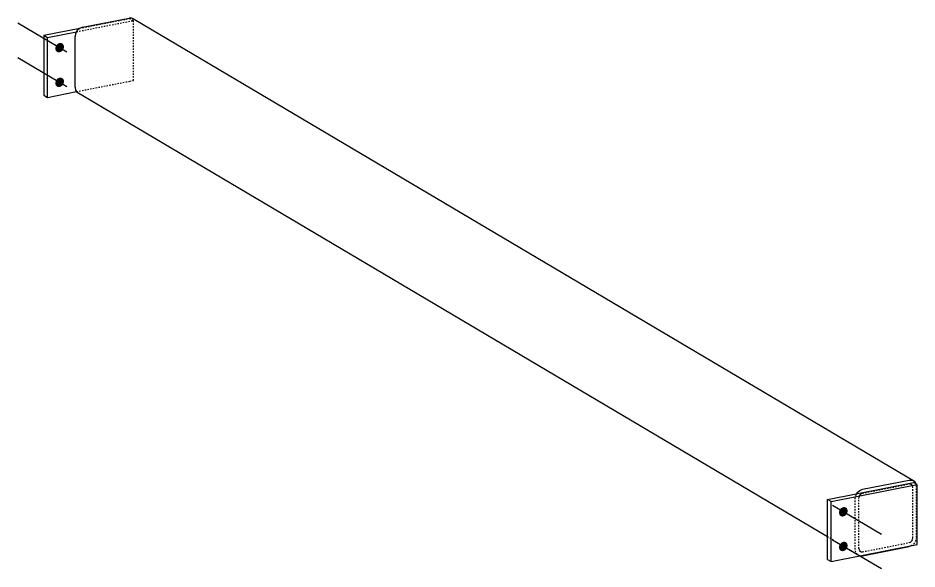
# Model space of a CAD drawing. Header units: millimetres. Extents: x 5 to 28647, y 2 to 799.
# Drawn here: x 27379 to 28647, y 22 to 799 of the extents above; entities that cross this region are included whole.
import ezdxf

# ---------------------------------------------------------------- set-up
doc = ezdxf.new("R2010")
doc.units = ezdxf.units.MM
doc.linetypes.add('DXK_LINE_DOT2', pattern=[3.9198, 1.9599, -1.9599])
doc.layers.add('STÅL', color=7, linetype='Continuous')

msp = doc.modelspace()

# ---------------------------------------------------------------- hatches: boundary and pattern name
at = {"layer": 'STÅL', "linetype": 'Continuous'}
for points in [[(27433.1, 760), (27434, 761.2), (27435, 762.2), (27436.2, 763), (27437.4, 763.5), (27438.7, 763.7), (27439.9, 763.7), (27441.1, 763.4), (27442.1, 762.8), (27442.9, 761.9), (27443.6, 760.8), (27444, 759.6), (27444.1, 758.3), (27444, 756.9), (27443.6, 755.5), (27442.9, 754.2), (27442.1, 753), (27441.1, 752), (27439.9, 751.2), (27438.7, 750.7), (27437.4, 750.4), (27436.2, 750.4), (27435, 750.8), (27434, 751.4), (27433.1, 752.2), (27432.5, 753.3), (27432.1, 754.5), (27432, 755.9), (27432.1, 757.3), (27432.5, 758.7)], [(27433.1, 711.1), (27434, 712.3), (27435, 713.3), (27436.2, 714.1), (27437.4, 714.6), (27438.7, 714.9), (27439.9, 714.8), (27441.1, 714.5), (27442.1, 713.9), (27442.9, 713), (27443.6, 712), (27444, 710.7), (27444.1, 709.4), (27444, 708), (27443.6, 706.6), (27442.9, 705.3), (27442.1, 704.1), (27441.1, 703.1), (27439.9, 702.3), (27438.7, 701.8), (27437.4, 701.5), (27436.2, 701.6), (27435, 701.9), (27434, 702.5), (27433.1, 703.4), (27432.5, 704.4), (27432.1, 705.7), (27432, 707), (27432.1, 708.4), (27432.5, 709.8)], [(28538.1, 105.4), (28539, 106.6), (28540, 107.6), (28541.2, 108.4), (28542.4, 108.9), (28543.7, 109.1), (28544.9, 109.1), (28546.1, 108.8), (28547.1, 108.2), (28547.9, 107.3), (28548.6, 106.2), (28549, 105), (28549.1, 103.7), (28549, 102.3), (28548.6, 100.9), (28547.9, 99.6), (28547.1, 98.4), (28546.1, 97.4), (28544.9, 96.6), (28543.7, 96.1), (28542.4, 95.8), (28541.2, 95.8), (28540, 96.2), (28539, 96.8), (28538.1, 97.6), (28537.5, 98.7), (28537.1, 99.9), (28537, 101.3), (28537.1, 102.7), (28537.5, 104.1)], [(28538.1, 56.5), (28539, 57.7), (28540, 58.7), (28541.2, 59.5), (28542.4, 60), (28543.7, 60.3), (28544.9, 60.2), (28546.1, 59.9), (28547.1, 59.3), (28547.9, 58.4), (28548.6, 57.4), (28549, 56.1), (28549.1, 54.8), (28549, 53.4), (28548.6, 52), (28547.9, 50.7), (28547.1, 49.5), (28546.1, 48.5), (28544.9, 47.7), (28543.7, 47.2), (28542.4, 46.9), (28541.2, 47), (28540, 47.3), (28539, 47.9), (28538.1, 48.8), (28537.5, 49.8), (28537.1, 51.1), (28537, 52.4), (28537.1, 53.8), (28537.5, 55.2)]]:
    msp.add_hatch(color=96, dxfattribs=at).paths.add_polyline_path(points)

# ---------------------------------------------------------------- linework, layer by layer
at = {"layer": 'STÅL', "color": 2, "linetype": 'Continuous'}
for p, q in [((27470.1, 785.9), (27535.9, 798.9)), ((27539.9, 798.9), (27535.9, 798.9)), ((27543.2, 797.1), (27539.9, 798.9)), ((27543.2, 797.1), (28643.2, 145.5)), ((27415.7, 774.5), (27466.6, 784.5)), ((27415.7, 774.5), (27415.7, 689.9)), ((27415.7, 774.5), (27420.7, 771.5)), ((27420.7, 771.5), (27461.9, 779.6)), ((27460.5, 777.1), (27459.7, 772.6)), ((27462.7, 781.2), (27460.5, 777.1)), ((27466.1, 784.3), (27462.7, 781.2)), ((27470.1, 785.9), (27466.1, 784.3)), ((27420.7, 686.9), (27420.7, 771.5)), ((27459.7, 701.2), (27459.7, 772.6)), ((27459.7, 701.2), (27460.5, 697)), ((27415.7, 689.9), (27420.7, 686.9)), ((27420.7, 686.9), (27461.9, 695.1)), ((27460.5, 697), (27462.7, 693.8)), ((28520.7, 67.1), (27462.7, 693.8)), ((28520.7, 119.9), (28642, 143.8)), ((28525.7, 116.9), (28647, 140.8)), ((28570.1, 134.3), (28635.9, 147.3)), ((28635.9, 147.3), (28639.9, 147.2)), ((28639.9, 147.2), (28643.2, 145.5)), ((28647, 140.8), (28642, 143.8)), ((28643.2, 145.5), (28645.5, 142.2)), ((28645.6, 141.6), (28645.5, 142.2)), ((28647, 56.3), (28647, 140.8)), ((28561.9, 128), (28562.7, 129.6)), ((28562.7, 129.6), (28566.1, 132.7)), ((28566.1, 132.7), (28570.1, 134.3)), ((28525.7, 116.9), (28520.7, 119.9)), ((28520.7, 35.3), (28520.7, 119.9)), ((28525.7, 32.3), (28525.7, 116.9)), ((28525.7, 32.3), (28647, 56.3)), ((28570.1, 40.3), (28635.9, 53.3)), ((28639.4, 54.8), (28635.9, 53.3)), ((28566.6, 40.4), (28570.1, 40.3)), ((28520.7, 35.3), (28525.7, 32.3))]:
    msp.add_line(p, q, dxfattribs=at)
at = {"layer": 'STÅL', "color": 96, "linetype": 'Continuous'}
for p, q in [((27379.3, 791.9), (27448, 751.1)), ((27379.3, 743), (27448, 702.3)), ((28596.8, 70.6), (28528, 111.4)), ((28596.8, 21.8), (28528, 62.5))]:
    msp.add_line(p, q, dxfattribs=at)
at = {"layer": 'STÅL', "color": 7, "linetype": 'DXK_LINE_DOT2'}
for p, q in [((27461.9, 779.6), (27542, 795.4)), ((27466.6, 784.5), (27537, 798.4)), ((27542, 795.4), (27537, 798.4)), ((27542, 710.9), (27542, 795.4)), ((27461.9, 695.1), (27537.1, 709.9)), ((27537.1, 709.9), (27542, 710.9)), ((28570.1, 128.7), (28635.9, 141.7)), ((28637.9, 141.6), (28635.9, 141.7)), ((28639.6, 140.7), (28637.9, 141.6)), ((28640.7, 139.1), (28639.6, 140.7)), ((28646.3, 138.1), (28645.6, 141.6)), ((28560.5, 125.5), (28561.9, 128)), ((28568.1, 127.9), (28566.4, 126.3)), ((28570.1, 128.7), (28568.1, 127.9)), ((28641.1, 137.1), (28640.7, 139.1)), ((28641.1, 65.6), (28641.1, 137.1)), ((28646.3, 66.7), (28646.3, 138.1)), ((28559.7, 121), (28560.5, 125.5)), ((28559.7, 49.6), (28559.7, 121)), ((28565.3, 124.2), (28564.9, 122)), ((28564.9, 50.6), (28564.9, 122)), ((28566.4, 126.3), (28565.3, 124.2)), ((28562.7, 42.2), (28520.7, 67.1)), ((28639.6, 61.4), (28640.7, 63.4)), ((28640.7, 63.4), (28641.1, 65.6)), ((28646.3, 66.7), (28645.5, 62.2)), ((28570.1, 46), (28635.9, 59)), ((28635.9, 59), (28637.9, 59.8)), ((28637.9, 59.8), (28639.6, 61.4)), ((28639.9, 55), (28639.4, 54.8)), ((28643.2, 58.1), (28639.9, 55)), ((28645.5, 62.2), (28643.2, 58.1)), ((28560.5, 45.4), (28559.7, 49.6)), ((28562.7, 42.2), (28560.5, 45.4)), ((28566.1, 40.4), (28562.7, 42.2)), ((28564.9, 50.6), (28565.3, 48.5)), ((28565.3, 48.5), (28566.4, 46.9)), ((28566.1, 40.4), (28566.6, 40.4)), ((28566.4, 46.9), (28568.1, 46)), ((28568.1, 46), (28570.1, 46))]:
    msp.add_line(p, q, dxfattribs=at)

doc.saveas('drawing.dxf')
